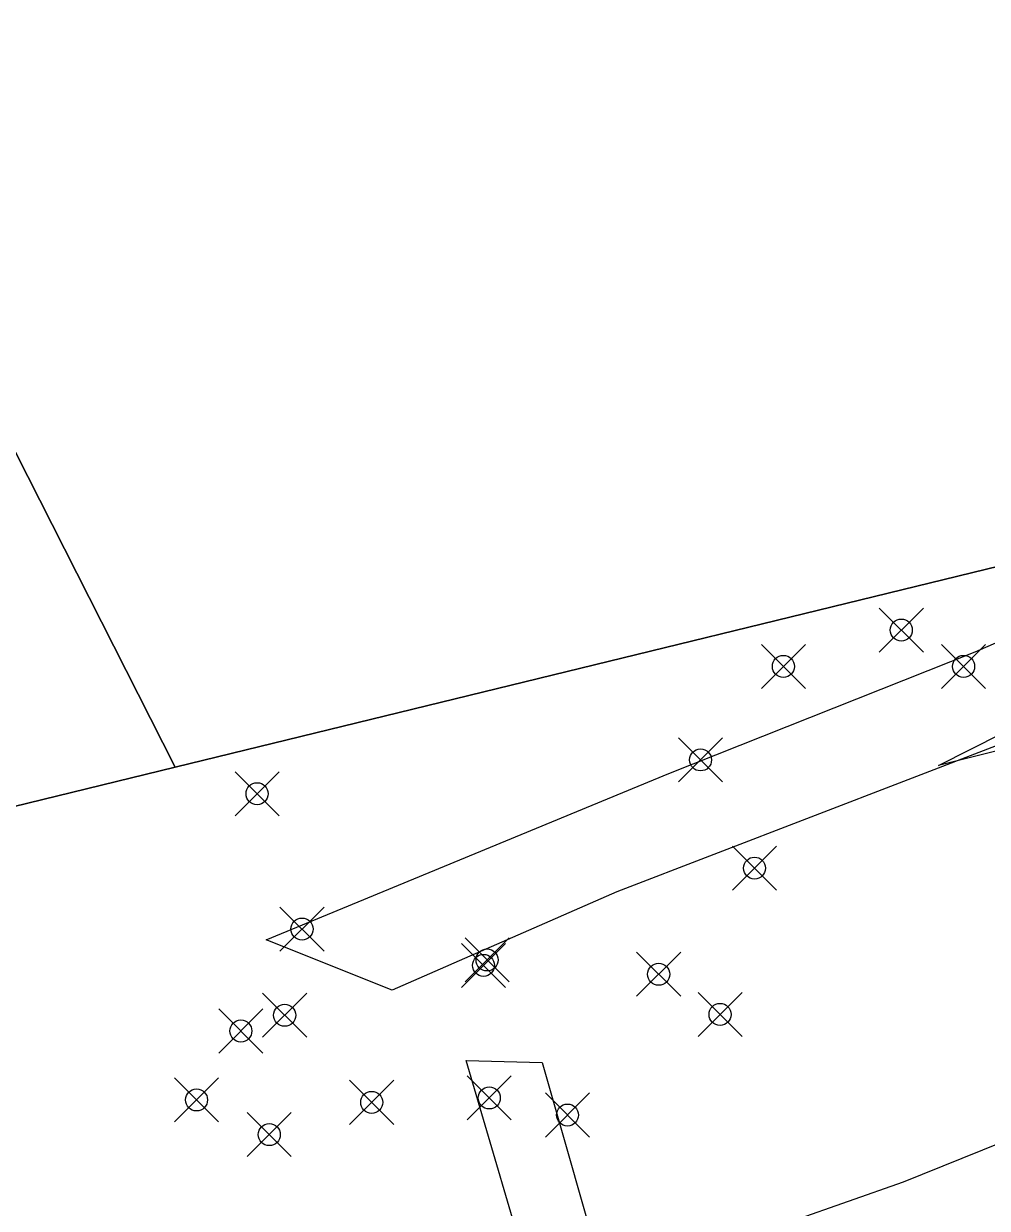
# Model space of a CAD drawing. Extents: x 83 to 1412852, y -76 to 4931706.
# Drawn here: x 1412655.16 to 1412690.15, y 4931581.3 to 4931624.29 of the extents above; entities that cross this region are included whole.
import ezdxf

# ---------------------------------------------------------------- set-up
doc = ezdxf.new("R2010")
doc.units = 0
doc.header["$MEASUREMENT"] = 0
doc.header["$PDMODE"] = 35
doc.header["$PDSIZE"] = 0.8
for name, color, linetype in [('Ground topo-Rev01', 1, 'CONTINUOUS'), ('New scratch layer', 1, 'CONTINUOUS'), ('nz-property-titles(LINZ DOWNLOAD)', 1, 'CONTINUOUS')]:
    doc.layers.add(name, color=color, linetype=linetype)

msp = doc.modelspace()

# ---------------------------------------------------------------- linework, layer by layer
at = {"layer": 'Ground topo-Rev01', "color": 7}
for p in [(1412687.03, 4931602.28, 51.25), (1412682.75, 4931600.96, 49.87), (1412689.29, 4931600.96, 51.86), (1412679.74, 4931597.57, 50.92), (1412663.64, 4931596.34, 53.91), (1412681.7, 4931593.64, 54.28), (1412665.27, 4931591.43, 54.91), (1412671.86, 4931590.11, 56.64), (1412671.99, 4931590.31, 56.57), (1412678.22, 4931589.79, 55.7), (1412680.45, 4931588.33, 55.48), (1412664.64, 4931588.3, 56.97), (1412663.05, 4931587.73, 57.62), (1412672.07, 4931585.3, 57.09), (1412661.44, 4931585.23, 58.18), (1412667.8, 4931585.14, 56.86), (1412674.91, 4931584.68, 56.67), (1412664.08, 4931583.97, 57.73)]:
    msp.add_point(p, dxfattribs=at)
at = {"layer": 'New scratch layer', "color": 7, "linetype": 'Continuous', "flags": 128}
for points in [[(1412663.967, 4931591.033), (1412678.589, 4931597.073), (1412689.714, 4931601.488), (1412699.464, 4931605.75), (1412703.311, 4931605.231), (1412690.791, 4931598.203), (1412676.699, 4931592.782), (1412668.541, 4931589.215), (1412663.967, 4931591.033)], [(1412688.376, 4931597.369), (1412701.17, 4931603.82), (1412692.748, 4931598.455), (1412688.376, 4931597.369)], [(1412671.236, 4931586.662), (1412673.99, 4931586.592), (1412676.356, 4931578.328), (1412673.782, 4931577.972), (1412671.236, 4931586.662)], [(1412692.12, 4931584.274), (1412706.993, 4931579.732), (1412707.66, 4931577.175), (1412712.463, 4931577.811), (1412712.816, 4931576.928), (1412713.346, 4931575.304), (1412713.346, 4931573.926), (1412709.638, 4931573.114), (1412701.479, 4931571.807), (1412694.345, 4931570.889), (1412690.636, 4931570.995), (1412685.303, 4931569.264), (1412683.467, 4931571.313), (1412682.513, 4931574.315), (1412680.959, 4931576.575), (1412680.606, 4931579.506), (1412683.114, 4931580.849), (1412687.105, 4931582.261), (1412692.12, 4931584.274)], [(1412692.12, 4931584.274), (1412706.993, 4931579.732), (1412707.66, 4931577.175), (1412712.463, 4931577.811), (1412712.816, 4931576.928), (1412713.346, 4931575.304), (1412713.346, 4931573.926), (1412709.638, 4931573.114), (1412701.479, 4931571.807), (1412694.345, 4931570.889), (1412690.636, 4931570.995), (1412685.303, 4931569.264), (1412683.467, 4931571.313), (1412682.513, 4931574.315), (1412680.959, 4931576.575), (1412680.606, 4931579.506), (1412683.114, 4931580.849), (1412687.105, 4931582.261), (1412692.12, 4931584.274)]]:
    msp.add_lwpolyline(points, close=True, dxfattribs=at)
at = {"layer": 'nz-property-titles(LINZ DOWNLOAD)', "color": 7, "linetype": 'Continuous', "flags": 128}
for points in [[(1412613.803, 4931689.704), (1412652.882, 4931699.249), (1412682.698, 4931640.466), (1412699.748, 4931606.839), (1412660.662, 4931597.302), (1412613.803, 4931689.704)], [(1412606.915, 4931681.188), (1412602.038, 4931686.833), (1412613.803, 4931689.704), (1412660.662, 4931597.302), (1412621.576, 4931587.766), (1412611.422, 4931607.083), (1412598.34, 4931633.01), (1412595.428, 4931638.775), (1412611.24, 4931647.623), (1412624.562, 4931655.224), (1412613.498, 4931677.04), (1412606.915, 4931681.188)], [(1412682.698, 4931640.466), (1412710.054, 4931647.15), (1412737.411, 4931653.834), (1412764.203, 4931660.383), (1412779.006, 4931654.39), (1412775.741, 4931621.476), (1412777.168, 4931607.161), (1412789.245, 4931608.4), (1412777.36, 4931579.102), (1412649.678, 4931531.313), (1412643.411, 4931543.701), (1412638.895, 4931552.662), (1412621.576, 4931587.766), (1412660.662, 4931597.302), (1412699.748, 4931606.839), (1412682.698, 4931640.466)]]:
    msp.add_lwpolyline(points, close=True, dxfattribs=at)

doc.saveas('drawing.dxf')
